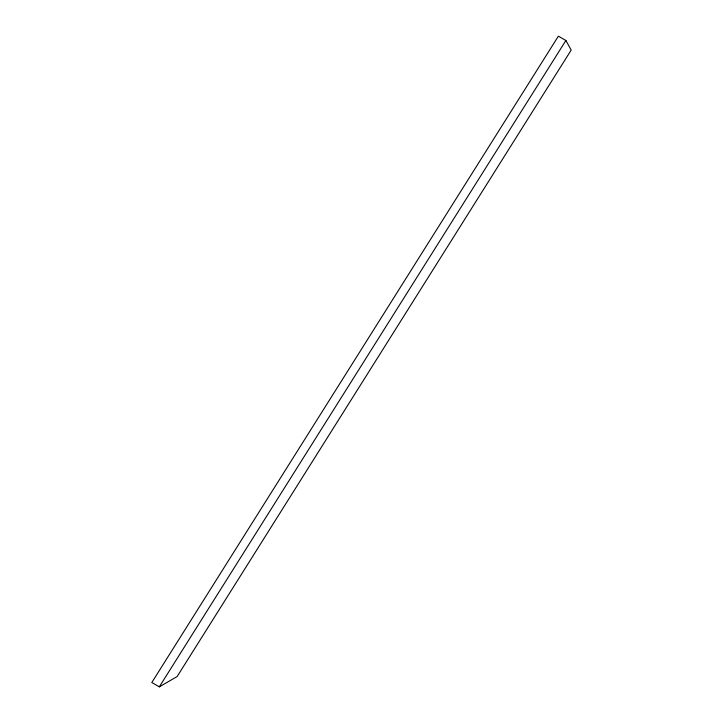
<?xml version="1.0" encoding="UTF-8"?>
<svg xmlns="http://www.w3.org/2000/svg" width="723" height="723" viewBox="0 0 723 723"><rect width="100%" height="100%" fill="white"/><g stroke="black" fill="none" stroke-linecap="round" stroke-linejoin="round"><path stroke-width="1.08" d="M159.313 686.85L565.892 40.488L558.382 36.15L151.812 682.512L159.313 686.85L177.108 676.574L571.188 50.077L565.892 40.488"/></g></svg>
